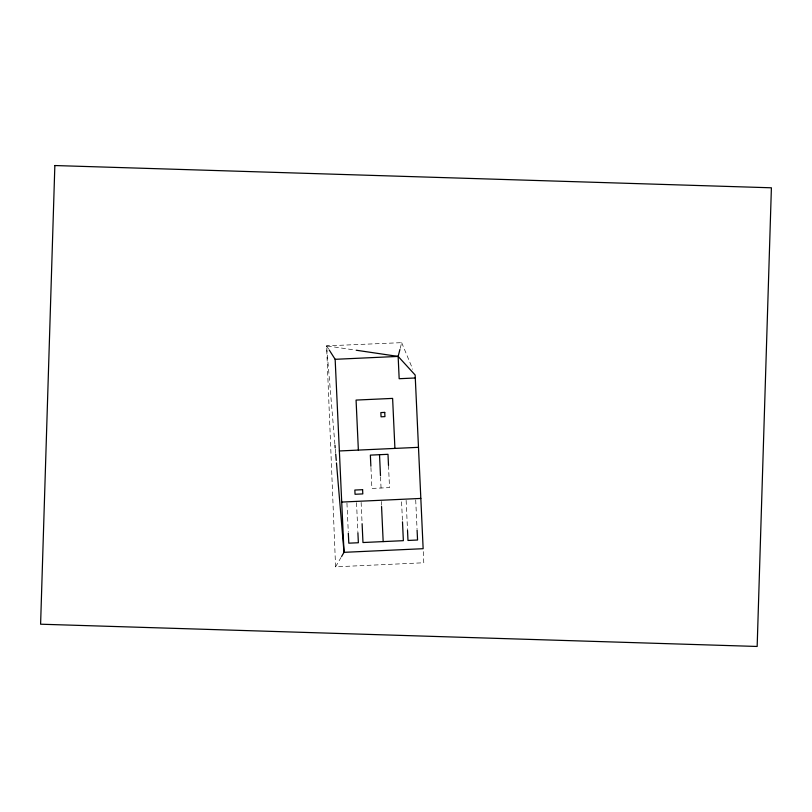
<?xml version="1.0" encoding="UTF-8"?>
<svg xmlns="http://www.w3.org/2000/svg" width="812" height="812" viewBox="0 0 812 812"><rect width="100%" height="100%" fill="white"/><g stroke="black" fill="none" stroke-linecap="round" stroke-linejoin="round"><path stroke-width="0.61" stroke-dasharray="4.06 3.04" d="M400.194 348.389L401.666 342.654L326.576 345.861L335.589 566.827L423.783 562.767L423.194 549.866M335.589 566.827L341.01 557.509M334.879 444.062L326.576 345.861L354.956 350.043M326.576 345.861L328.555 348.967M401.666 342.654L412.75 369.237M335.295 449.097L335.721 454.131M415.703 499.928L417.033 528.744M406.132 500.365L407.522 530.439M401.575 501.836L402.447 520.624M388.501 465.408L389.527 487.616L371.896 488.428L370.932 467.458M380.534 476.908L381.051 488.002M381.325 501.511L381.498 505.267M361.137 502.435L362.05 522.481M356.519 502.648L357.848 531.464M346.947 503.085L348.277 531.901"/><path stroke-width="1.22" d="M415.297 377.976L399.169 378.717L398.144 356.417L399.91 349.536M341.608 556.474L344.024 552.333L335.153 359.31L329.215 350.002M335.153 359.31L398.144 356.417L415.155 375.012L423.143 548.699L344.024 552.333L336.472 462.941M339.365 450.964L418.484 447.331M341.71 502.07L420.829 498.436M356.194 350.226L398.144 356.417M334.98 445.321L335.194 447.838M335.721 454.131L336.259 460.424M417.084 529.992L417.551 540.021L407.979 540.457L407.522 530.439M402.498 521.872L403.361 540.67L362.974 542.528L362.111 523.73M394.916 448.417L392.612 398.398L356.072 400.083L358.366 450.092M388.501 465.408L387.994 454.314L370.363 455.116L370.871 466.22M379.519 454.7L380.483 475.67M381.559 506.515L383.173 541.594M357.899 532.713L358.366 542.741L348.795 543.177L348.328 533.159M54.851 165.536L40.6 624.205L757.16 646.464L771.4 187.795L54.851 165.536M384.736 412.405L380.858 412.587L381.051 416.81L384.939 416.627L384.736 412.405M362.609 489.697L354.844 490.052L355.047 494.275L362.802 493.909L362.609 489.697"/></g></svg>
